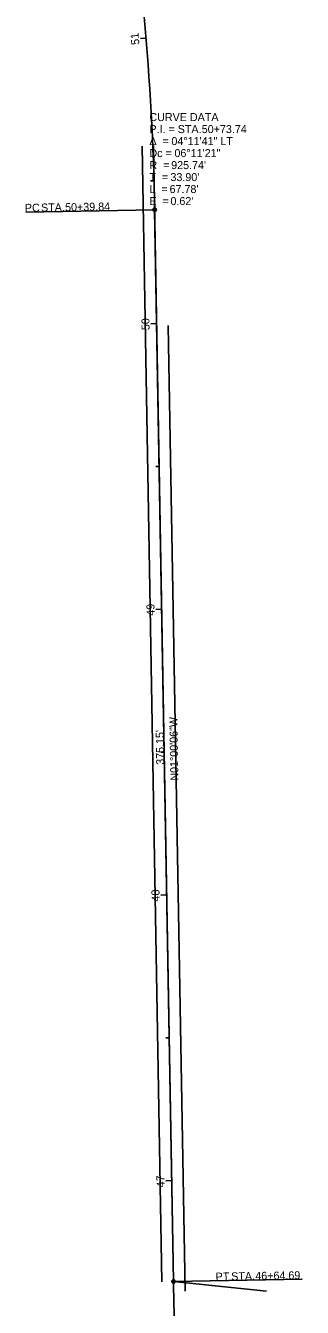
# Model space of a CAD drawing. Extents: x 152603 to 152802, y 326513 to 331516.
# Drawn here: x 152660.2 to 152756.8, y 329565.5 to 330014.1 of the extents above; entities that cross this region are included whole.
import ezdxf

# ---------------------------------------------------------------- set-up
doc = ezdxf.new("R2010")
doc.units = 0
for name, color, linetype in [('Default', 7, 'Continuous'), ('GE_P_Alignment', 7, 'Continuous'), ('GE_P_Alignment_100_Bearings', 7, 'Continuous'), ('GE_P_Alignment_100_Cardinal_Points', 7, 'Continuous'), ('GE_P_Alignment_100_Curve_Data', 7, 'Continuous'), ('GE_P_Alignment_100_Distances', 7, 'Continuous'), ('GE_P_Alignment_100_Stations', 7, 'Continuous'), ('PV_P_EOP', 7, 'Continuous'), ('SC_Scratch10', 7, 'Continuous')]:
    doc.layers.add(name, color=color, linetype=linetype)

msp = doc.modelspace()

# ---------------------------------------------------------------- linework, layer by layer
at = {"layer": 'Default'}
msp.add_line((152711.8, 329574.55), (152744.29, 329571.15), dxfattribs=at)
at = {"layer": 'GE_P_Alignment'}
msp.add_line((152711.8, 329574.55), (152705.24, 329949.64), dxfattribs=at)
msp.add_line((152711.8, 329574.55), (152705.24, 329949.64), dxfattribs=at)
msp.add_line((152711.8, 329574.55), (152705.24, 329949.64), dxfattribs=at)
msp.add_line((152711.8, 329574.55), (152705.24, 329949.64), dxfattribs=at)
msp.add_line((152711.8, 329574.55), (152705.24, 329949.64), dxfattribs=at)
for centre, radius, start, end in [((151779.65, 329933.46), 925.74, 1.0016, 5.19633), ((151779.65, 329933.46), 925.74, 1.0016, 5.19633), ((151779.65, 329933.46), 925.74, 1.0016, 5.19633), ((151779.65, 329933.46), 925.74, 1.0016, 5.19633), ((151779.65, 329933.46), 925.74, 1.0016, 5.19633), ((153958.76, 329596.35), 1247.15, 181.0016, 184.95295), ((153958.76, 329596.35), 1247.15, 181.0016, 184.95295), ((153958.76, 329596.35), 1247.15, 181.0016, 184.95295), ((153958.76, 329596.35), 1247.15, 181.0016, 184.95295)]:
    msp.add_arc(centre, radius, start, end, dxfattribs=at)
at = {"layer": 'GE_P_Alignment_100_Cardinal_Points'}
for p, q in [((152705.24, 329949.64), (152660.25, 329948.85)), ((152711.8, 329574.55), (152756.8, 329575.34))]:
    msp.add_line(p, q, dxfattribs=at)
for centre in [(152705.24, 329949.64), (152711.8, 329574.55)]:
    msp.add_circle(centre, 0.6, dxfattribs=at)
at = {"layer": 'GE_P_Alignment_100_Stations'}
for p, q in [((152702.24, 330009.71), (152700.25, 330009.55)), ((152705.01, 329959.8), (152703.81, 329959.76)), ((152705.94, 329909.8), (152703.94, 329909.77)), ((152706.82, 329859.81), (152705.62, 329859.79)), ((152707.69, 329809.82), (152705.69, 329809.78)), ((152708.56, 329759.83), (152707.36, 329759.81)), ((152709.44, 329709.84), (152707.44, 329709.8)), ((152710.31, 329659.84), (152709.11, 329659.82)), ((152711.19, 329609.85), (152709.19, 329609.82))]:
    msp.add_line(p, q, dxfattribs=at)
at = {"layer": 'PV_P_EOP'}
for p, q in [((152707.8, 329574.48), (152700.86, 329971.88)), ((152711.8, 329574.55), (152704.85, 329971.95)), ((152715.86, 329571.17), (152709.95, 329909.13))]:
    msp.add_line(p, q, dxfattribs=at)
msp.add_arc((153958.76, 329596.35), 1247.15, 181.0016, 184.95295, dxfattribs=at)
at = {"layer": 'SC_Scratch10'}
msp.add_line((152711.8, 329574.55), (152705.24, 329949.64), dxfattribs=at)
msp.add_arc((151779.65, 329933.46), 925.74, 1.0016, 5.19633, dxfattribs=at)

# ---------------------------------------------------------------- texts
at = {"layer": 'GE_P_Alignment_100_Bearings'}
msp.add_text('N01°00\'06"W', height=2.8, rotation=91.0016, dxfattribs=at).set_placement((152713.54, 329749.87))
at = {"layer": 'GE_P_Alignment_100_Cardinal_Points'}
for s, p in [('PC', (152659.95, 329948.89)), (' STA. ', (152664.54, 329948.97)), ('50+39.84', (152673.99, 329949.13)), ('PT', (152726.54, 329574.85)), (' STA. ', (152730.95, 329574.93)), ('46+64.69', (152740.4, 329575.09))]:
    msp.add_text(s, height=2.8, rotation=1.0016, dxfattribs=at).set_placement(p)
at = {"layer": 'GE_P_Alignment_100_Curve_Data'}
for s, p in [('CURVE DATA', (152703.41, 329980.67)), ('P.I. = STA. ', (152703.41, 329976.47)), ('50+73.74', (152721.68, 329976.47)), ('Δ  = ', (152703.41, 329972.27)), ('04°11\'41" LT', (152711.09, 329972.27)), ('Dc = ', (152703.41, 329968.07)), ('06°11\'21"', (152712.15, 329968.07)), ('R  = ', (152703.41, 329963.87)), ("925.74'", (152711, 329963.87)), ('T  = ', (152703.41, 329959.67)), ("33.90'", (152710.75, 329959.67)), ('L  = ', (152703.41, 329955.47)), ("67.78'", (152710.45, 329955.47)), ('E  = ', (152703.41, 329951.27)), ("0.62'", (152710.75, 329951.27))]:
    msp.add_text(s, height=2.8, dxfattribs=at).set_placement(p)
at = {"layer": 'GE_P_Alignment_100_Distances'}
msp.add_text("375.15'", height=2.8, rotation=91.0016, dxfattribs=at).set_placement((152708.6, 329755.42))
at = {"layer": 'GE_P_Alignment_100_Stations'}
for s, rotation, p in [('51', 94.725, (152699.92, 330007.48)), ('50', 91.0016, (152703.48, 329907.53)), ('49', 91.0016, (152705.23, 329807.57)), ('48', 91.0016, (152706.98, 329707.57)), ('47', 91.0016, (152708.73, 329607.51))]:
    msp.add_text(s, height=2.8, rotation=rotation, dxfattribs=at).set_placement(p)

doc.saveas('drawing.dxf')
